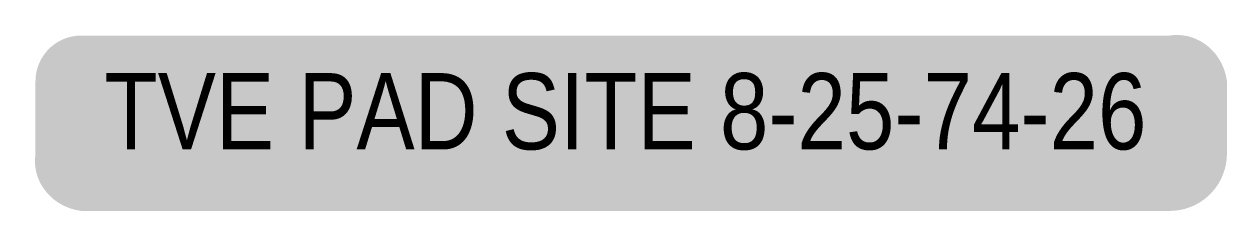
# Model space of a CAD drawing. Extents: x 318601 to 331416, y 6144887 to 6151717.
# Drawn here: x 330231 to 331179, y 6148819 to 6148966 of the extents above; entities that cross this region are included whole.
import ezdxf

# ---------------------------------------------------------------- set-up
doc = ezdxf.new("R2010")
doc.units = 0
doc.header["$LTSCALE"] = 5
doc.styles.add('80', font='ARIALN.TTF', dxfattribs={"height": 10})

# ---------------------------------------------------------------- blocks, each defined once
blk = doc.blocks.new('*U48')
h = blk.add_hatch(color=255)
edge = h.paths.add_edge_path()
edge.add_line((-71.5, -11.5), (71.5, -11.5))
edge.add_arc((71.5, -5.5), 6, 270, 360)
edge.add_line((77.5, -5.5), (77.5, 4))
edge.add_arc((71.5, 4), 6, 0, 90)
edge.add_line((71.5, 10), (-71.5, 10))
edge.add_arc((-71.5, 4), 6, 90, 180)
edge.add_line((-77.5, 4), (-77.5, -5.5))
edge.add_arc((-71.5, -5.5), 6, 180, 270)
at = {"color": 14, "flags": 128}
blk.add_lwpolyline([(-71.5, -11.5, 3, 3, 0), (71.5, -11.5, 3, 3, 0.414214), (77.5, -5.5, 3, 3, 0), (77.5, 4, 3, 0, 0.414214), (71.5, 10, 0, 0, 0), (-71.5, 10, 0, 0, 0.414214), (-77.5, 4, 0, 0, 0), (-77.5, -5.5, 0, 3, 0.414214)], format="xyseb", close=True, dxfattribs=at)
at = {"insert": (0, 0), "char_height": 10, "attachment_point": 5, "style": '80'}
blk.add_mtext_dynamic_manual_height_columns('{\\C14;TVE PAD SITE 8-25-74-26}', width=412.2262, gutter_width=45, heights=[0], dxfattribs=at)

msp = doc.modelspace()

# ---------------------------------------------------------------- block references
at = {"xscale": 5.999305380000017, "yscale": 5.999305380000017, "zscale": 5.999305380000017}
msp.add_blockref('*U48', (330705.326, 6148897.288), dxfattribs=at)

doc.saveas('drawing.dxf')
